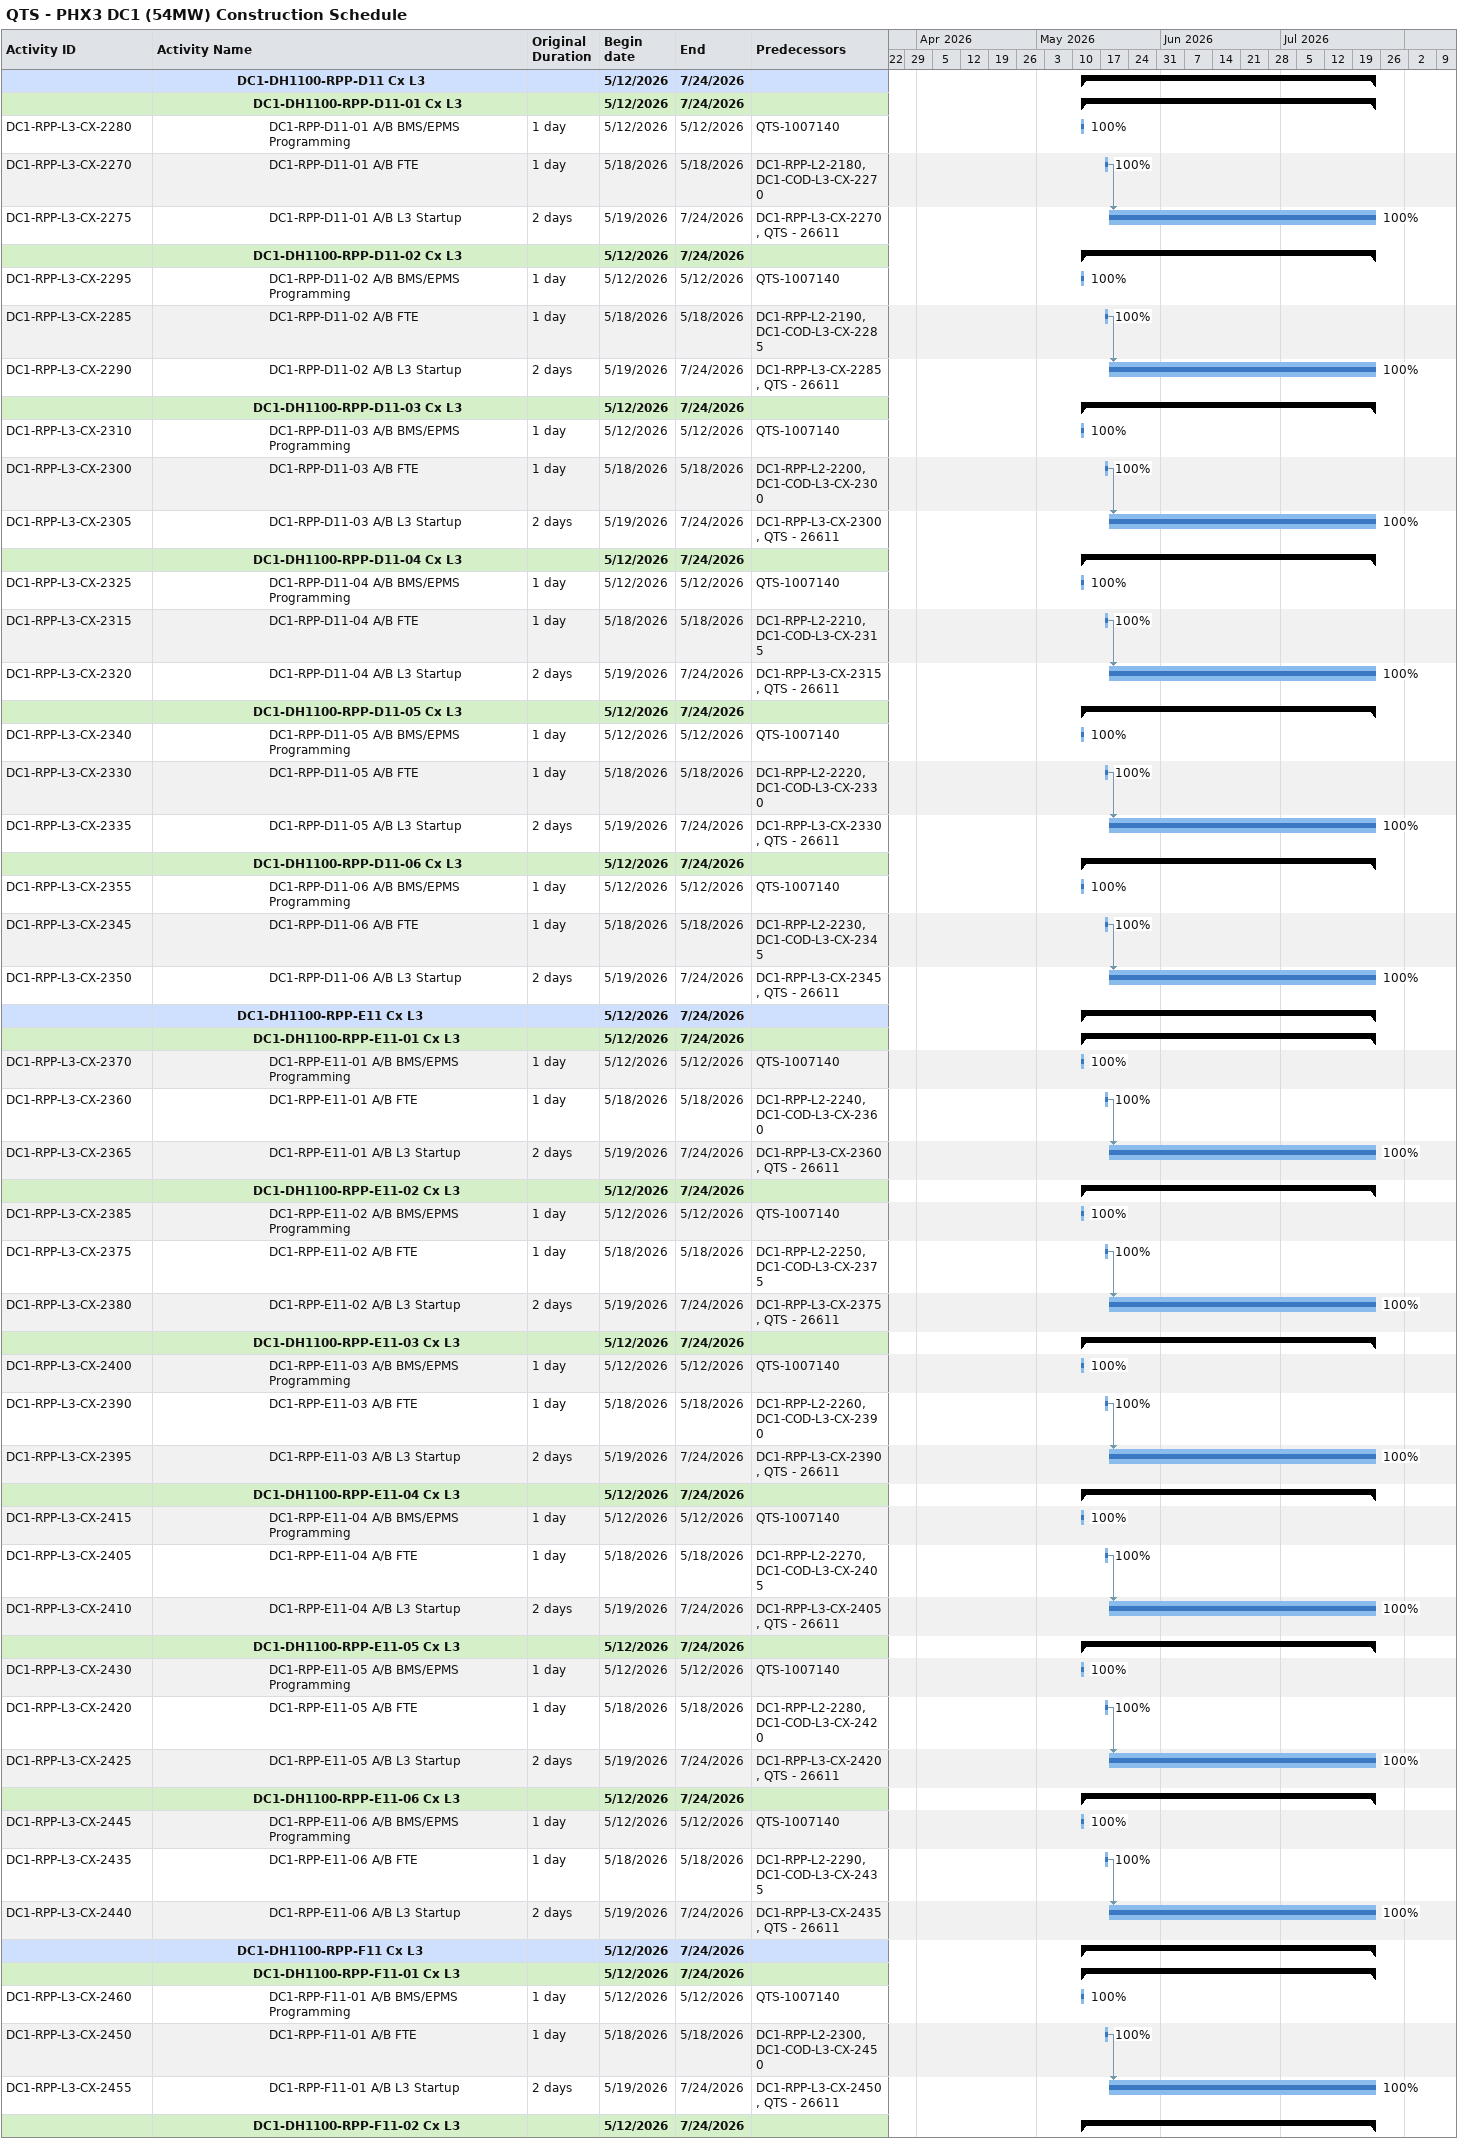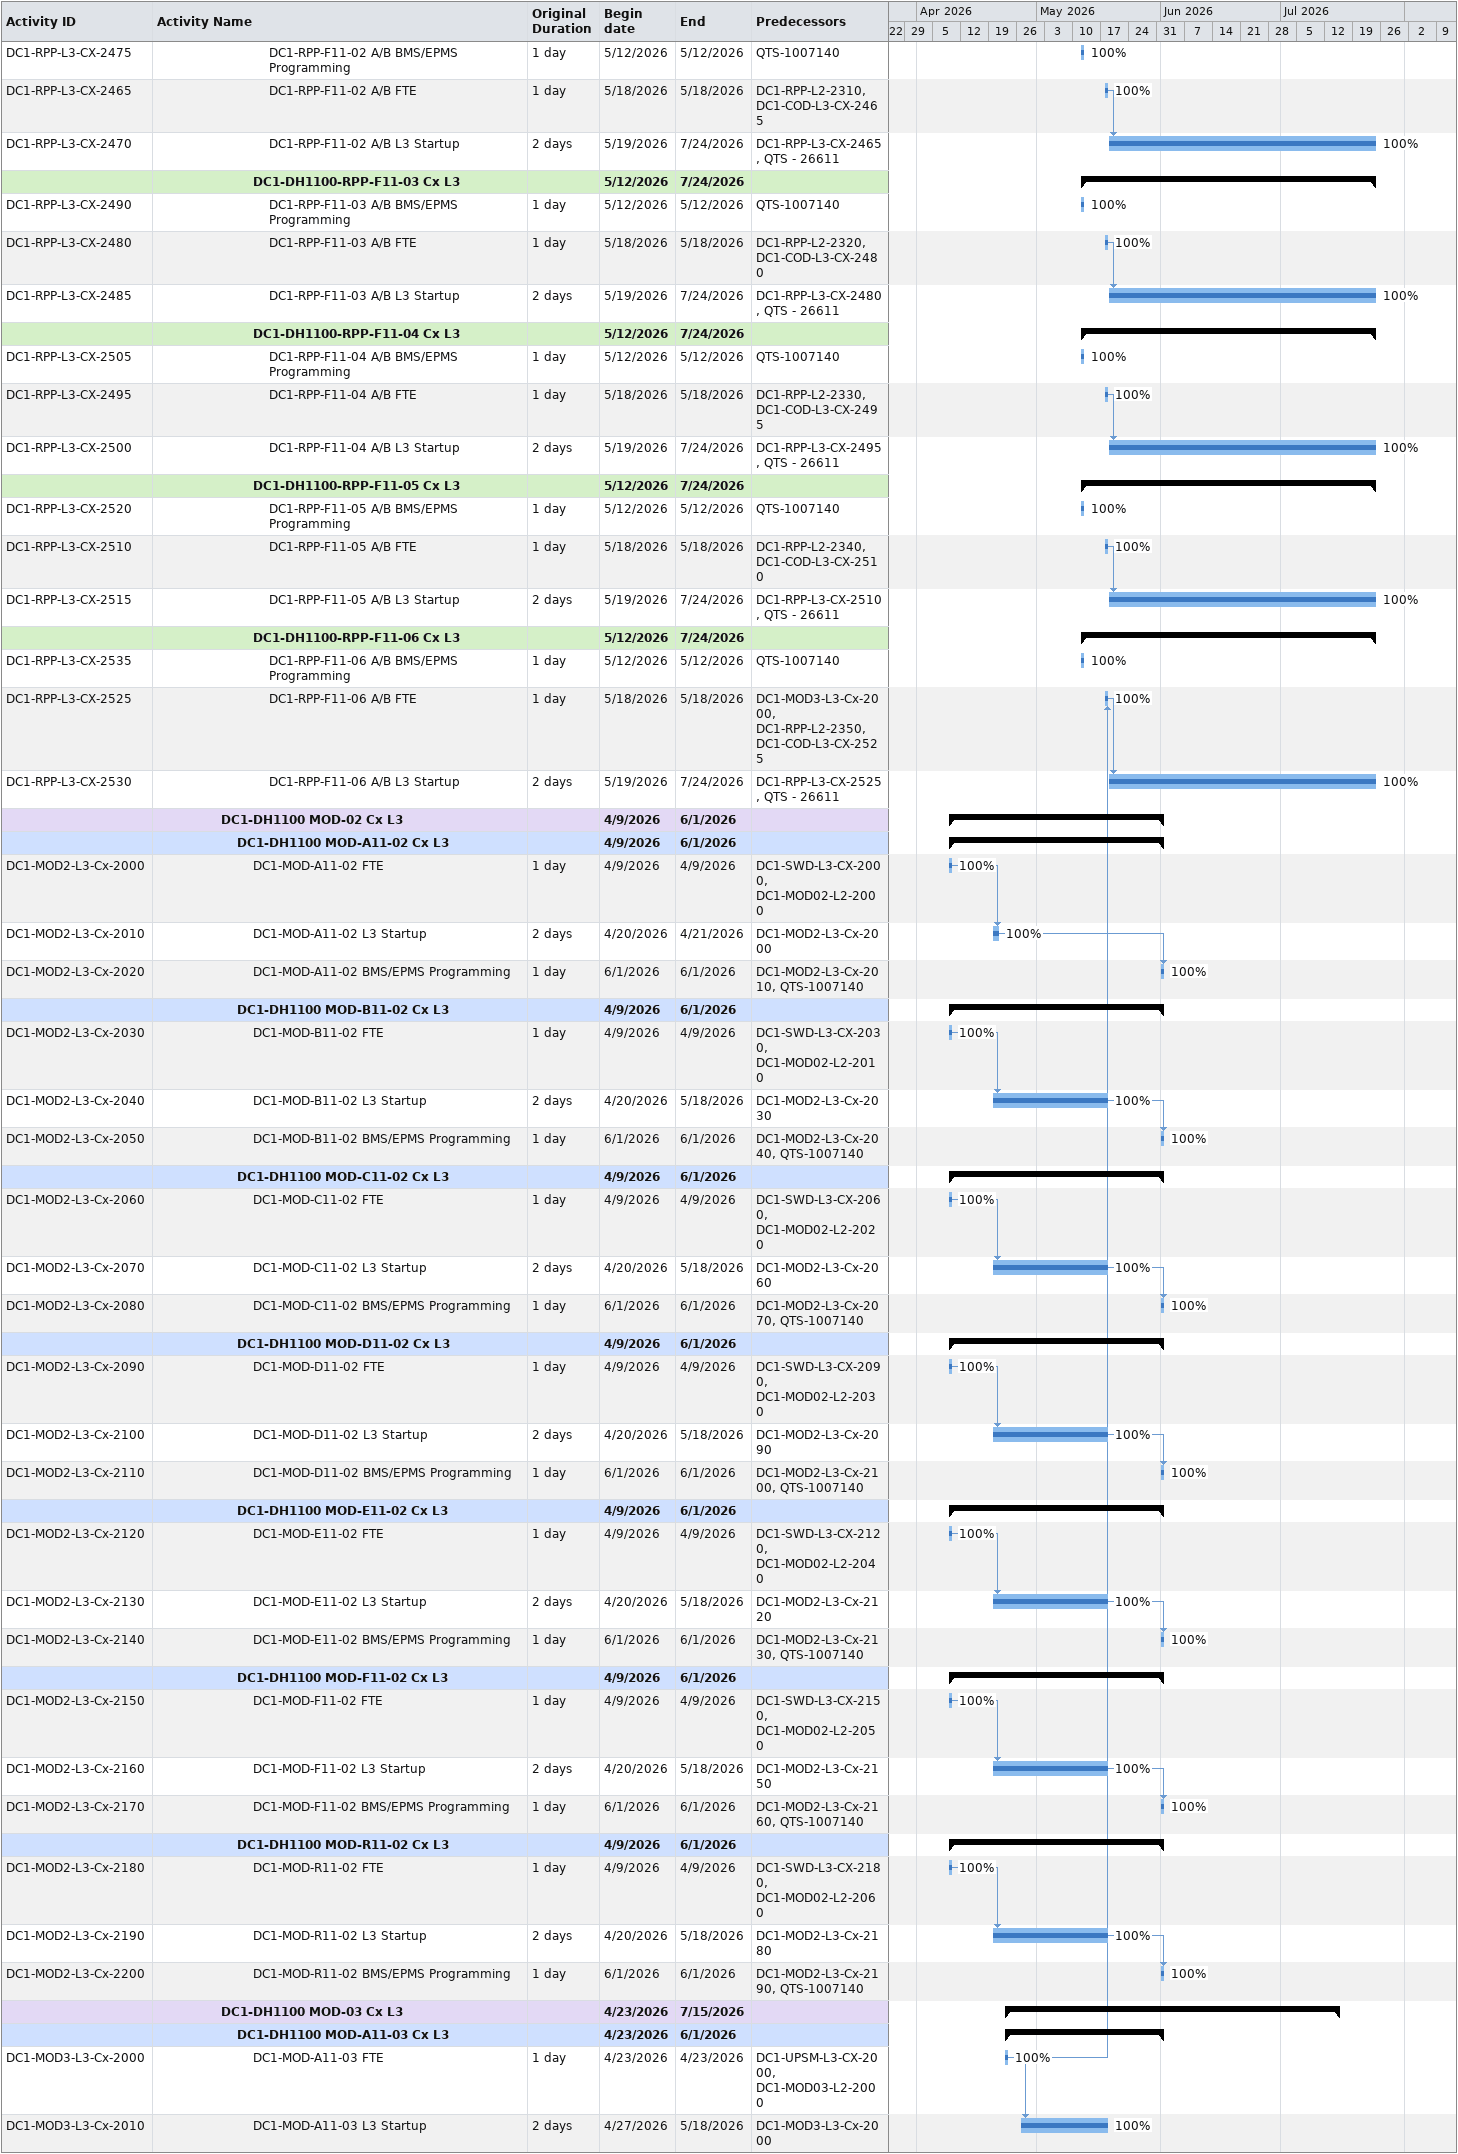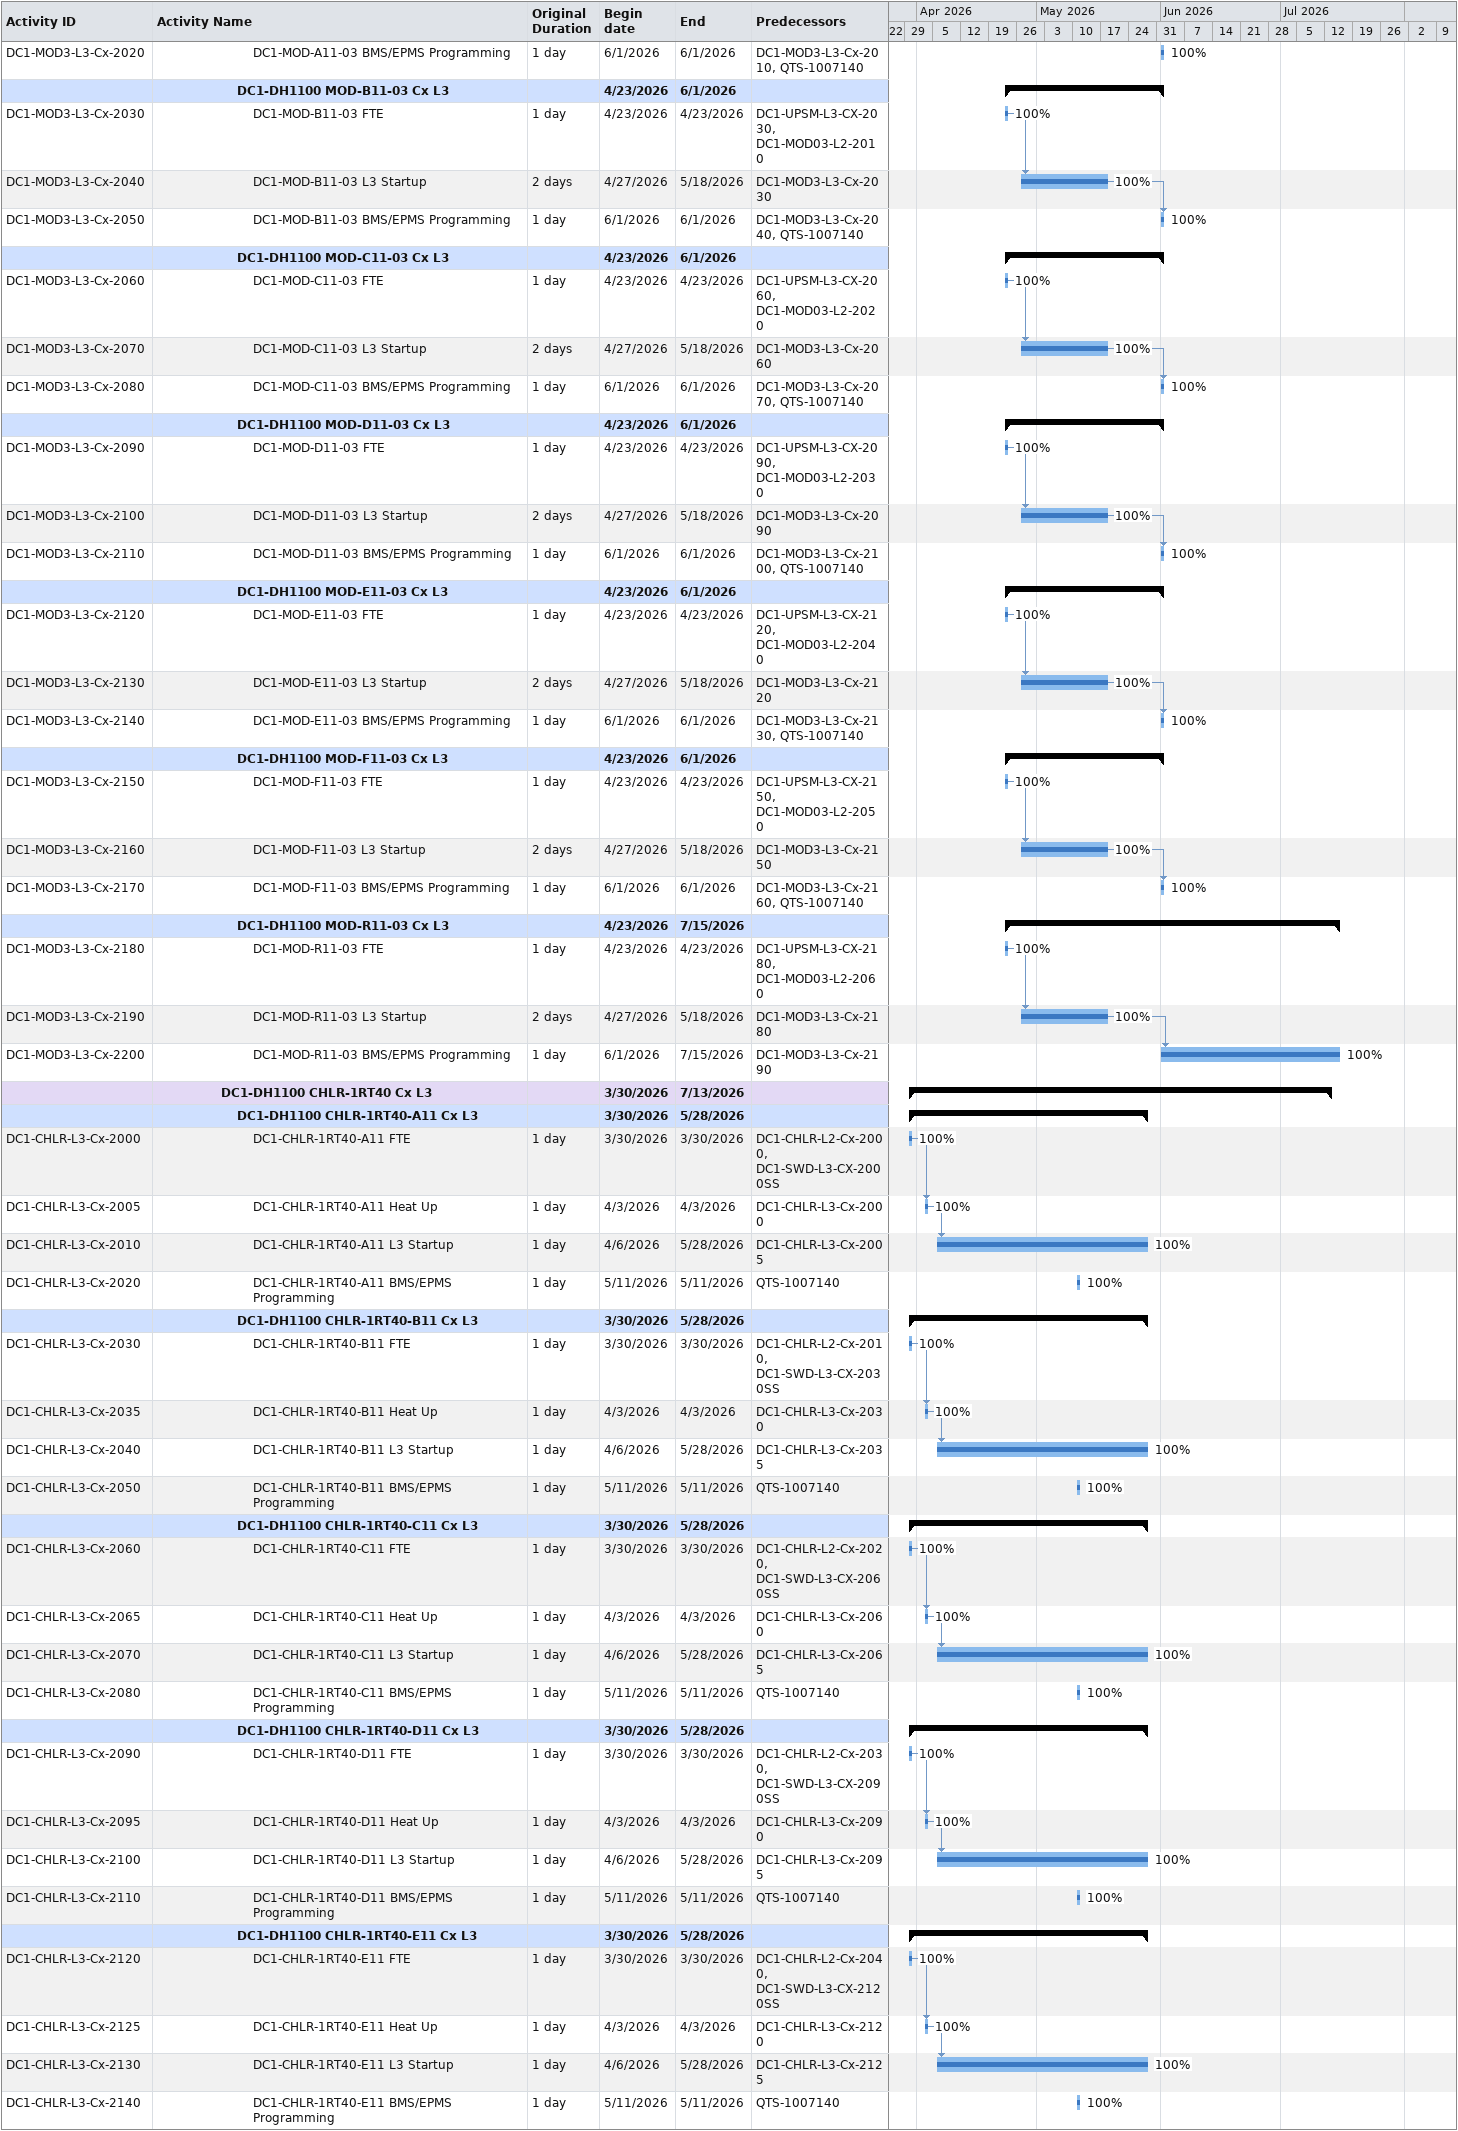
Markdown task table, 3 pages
QTS - PHX3 DC1 (54MW) Construction Schedule

| ID | Level | Task | Original duration | Start | Finish | Predecessors | % complete |
|---|---|---|---|---|---|---|---|
|  | 6 | **DC1-DH1100-RPP-D11 Cx L3** |  | 2026-05-12 | 2026-07-24 |  |  |
|  | 7 | **DC1-DH1100-RPP-D11-01 Cx L3** |  | 2026-05-12 | 2026-07-24 |  |  |
| DC1-RPP-L3-CX-2280 | 8 | DC1-RPP-D11-01 A/B BMS/EPMS Programming | 1d | 2026-05-12 | 2026-05-12 | QTS-1007140 | 100 |
| DC1-RPP-L3-CX-2270 | 8 | DC1-RPP-D11-01 A/B FTE | 1d | 2026-05-18 | 2026-05-18 | DC1-RPP-L2-2180, DC1-COD-L3-CX-2270 | 100 |
| DC1-RPP-L3-CX-2275 | 8 | DC1-RPP-D11-01 A/B L3 Startup | 2d | 2026-05-19 | 2026-07-24 | DC1-RPP-L3-CX-2270, QTS - 26611 | 100 |
|  | 7 | **DC1-DH1100-RPP-D11-02 Cx L3** |  | 2026-05-12 | 2026-07-24 |  |  |
| DC1-RPP-L3-CX-2295 | 8 | DC1-RPP-D11-02 A/B BMS/EPMS Programming | 1d | 2026-05-12 | 2026-05-12 | QTS-1007140 | 100 |
| DC1-RPP-L3-CX-2285 | 8 | DC1-RPP-D11-02 A/B FTE | 1d | 2026-05-18 | 2026-05-18 | DC1-RPP-L2-2190, DC1-COD-L3-CX-2285 | 100 |
| DC1-RPP-L3-CX-2290 | 8 | DC1-RPP-D11-02 A/B L3 Startup | 2d | 2026-05-19 | 2026-07-24 | DC1-RPP-L3-CX-2285, QTS - 26611 | 100 |
|  | 7 | **DC1-DH1100-RPP-D11-03 Cx L3** |  | 2026-05-12 | 2026-07-24 |  |  |
| DC1-RPP-L3-CX-2310 | 8 | DC1-RPP-D11-03 A/B BMS/EPMS Programming | 1d | 2026-05-12 | 2026-05-12 | QTS-1007140 | 100 |
| DC1-RPP-L3-CX-2300 | 8 | DC1-RPP-D11-03 A/B FTE | 1d | 2026-05-18 | 2026-05-18 | DC1-RPP-L2-2200, DC1-COD-L3-CX-2300 | 100 |
| DC1-RPP-L3-CX-2305 | 8 | DC1-RPP-D11-03 A/B L3 Startup | 2d | 2026-05-19 | 2026-07-24 | DC1-RPP-L3-CX-2300, QTS - 26611 | 100 |
|  | 7 | **DC1-DH1100-RPP-D11-04 Cx L3** |  | 2026-05-12 | 2026-07-24 |  |  |
| DC1-RPP-L3-CX-2325 | 8 | DC1-RPP-D11-04 A/B BMS/EPMS Programming | 1d | 2026-05-12 | 2026-05-12 | QTS-1007140 | 100 |
| DC1-RPP-L3-CX-2315 | 8 | DC1-RPP-D11-04 A/B FTE | 1d | 2026-05-18 | 2026-05-18 | DC1-RPP-L2-2210, DC1-COD-L3-CX-2315 | 100 |
| DC1-RPP-L3-CX-2320 | 8 | DC1-RPP-D11-04 A/B L3 Startup | 2d | 2026-05-19 | 2026-07-24 | DC1-RPP-L3-CX-2315, QTS - 26611 | 100 |
|  | 7 | **DC1-DH1100-RPP-D11-05 Cx L3** |  | 2026-05-12 | 2026-07-24 |  |  |
| DC1-RPP-L3-CX-2340 | 8 | DC1-RPP-D11-05 A/B BMS/EPMS Programming | 1d | 2026-05-12 | 2026-05-12 | QTS-1007140 | 100 |
| DC1-RPP-L3-CX-2330 | 8 | DC1-RPP-D11-05 A/B FTE | 1d | 2026-05-18 | 2026-05-18 | DC1-RPP-L2-2220, DC1-COD-L3-CX-2330 | 100 |
| DC1-RPP-L3-CX-2335 | 8 | DC1-RPP-D11-05 A/B L3 Startup | 2d | 2026-05-19 | 2026-07-24 | DC1-RPP-L3-CX-2330, QTS - 26611 | 100 |
|  | 7 | **DC1-DH1100-RPP-D11-06 Cx L3** |  | 2026-05-12 | 2026-07-24 |  |  |
| DC1-RPP-L3-CX-2355 | 8 | DC1-RPP-D11-06 A/B BMS/EPMS Programming | 1d | 2026-05-12 | 2026-05-12 | QTS-1007140 | 100 |
| DC1-RPP-L3-CX-2345 | 8 | DC1-RPP-D11-06 A/B FTE | 1d | 2026-05-18 | 2026-05-18 | DC1-RPP-L2-2230, DC1-COD-L3-CX-2345 | 100 |
| DC1-RPP-L3-CX-2350 | 8 | DC1-RPP-D11-06 A/B L3 Startup | 2d | 2026-05-19 | 2026-07-24 | DC1-RPP-L3-CX-2345, QTS - 26611 | 100 |
|  | 6 | **DC1-DH1100-RPP-E11 Cx L3** |  | 2026-05-12 | 2026-07-24 |  |  |
|  | 7 | **DC1-DH1100-RPP-E11-01 Cx L3** |  | 2026-05-12 | 2026-07-24 |  |  |
| DC1-RPP-L3-CX-2370 | 8 | DC1-RPP-E11-01 A/B BMS/EPMS Programming | 1d | 2026-05-12 | 2026-05-12 | QTS-1007140 | 100 |
| DC1-RPP-L3-CX-2360 | 8 | DC1-RPP-E11-01 A/B FTE | 1d | 2026-05-18 | 2026-05-18 | DC1-RPP-L2-2240, DC1-COD-L3-CX-2360 | 100 |
| DC1-RPP-L3-CX-2365 | 8 | DC1-RPP-E11-01 A/B L3 Startup | 2d | 2026-05-19 | 2026-07-24 | DC1-RPP-L3-CX-2360, QTS - 26611 | 100 |
|  | 7 | **DC1-DH1100-RPP-E11-02 Cx L3** |  | 2026-05-12 | 2026-07-24 |  |  |
| DC1-RPP-L3-CX-2385 | 8 | DC1-RPP-E11-02 A/B BMS/EPMS Programming | 1d | 2026-05-12 | 2026-05-12 | QTS-1007140 | 100 |
| DC1-RPP-L3-CX-2375 | 8 | DC1-RPP-E11-02 A/B FTE | 1d | 2026-05-18 | 2026-05-18 | DC1-RPP-L2-2250, DC1-COD-L3-CX-2375 | 100 |
| DC1-RPP-L3-CX-2380 | 8 | DC1-RPP-E11-02 A/B L3 Startup | 2d | 2026-05-19 | 2026-07-24 | DC1-RPP-L3-CX-2375, QTS - 26611 | 100 |
|  | 7 | **DC1-DH1100-RPP-E11-03 Cx L3** |  | 2026-05-12 | 2026-07-24 |  |  |
| DC1-RPP-L3-CX-2400 | 8 | DC1-RPP-E11-03 A/B BMS/EPMS Programming | 1d | 2026-05-12 | 2026-05-12 | QTS-1007140 | 100 |
| DC1-RPP-L3-CX-2390 | 8 | DC1-RPP-E11-03 A/B FTE | 1d | 2026-05-18 | 2026-05-18 | DC1-RPP-L2-2260, DC1-COD-L3-CX-2390 | 100 |
| DC1-RPP-L3-CX-2395 | 8 | DC1-RPP-E11-03 A/B L3 Startup | 2d | 2026-05-19 | 2026-07-24 | DC1-RPP-L3-CX-2390, QTS - 26611 | 100 |
|  | 7 | **DC1-DH1100-RPP-E11-04 Cx L3** |  | 2026-05-12 | 2026-07-24 |  |  |
| DC1-RPP-L3-CX-2415 | 8 | DC1-RPP-E11-04 A/B BMS/EPMS Programming | 1d | 2026-05-12 | 2026-05-12 | QTS-1007140 | 100 |
| DC1-RPP-L3-CX-2405 | 8 | DC1-RPP-E11-04 A/B FTE | 1d | 2026-05-18 | 2026-05-18 | DC1-RPP-L2-2270, DC1-COD-L3-CX-2405 | 100 |
| DC1-RPP-L3-CX-2410 | 8 | DC1-RPP-E11-04 A/B L3 Startup | 2d | 2026-05-19 | 2026-07-24 | DC1-RPP-L3-CX-2405, QTS - 26611 | 100 |
|  | 7 | **DC1-DH1100-RPP-E11-05 Cx L3** |  | 2026-05-12 | 2026-07-24 |  |  |
| DC1-RPP-L3-CX-2430 | 8 | DC1-RPP-E11-05 A/B BMS/EPMS Programming | 1d | 2026-05-12 | 2026-05-12 | QTS-1007140 | 100 |
| DC1-RPP-L3-CX-2420 | 8 | DC1-RPP-E11-05 A/B FTE | 1d | 2026-05-18 | 2026-05-18 | DC1-RPP-L2-2280, DC1-COD-L3-CX-2420 | 100 |
| DC1-RPP-L3-CX-2425 | 8 | DC1-RPP-E11-05 A/B L3 Startup | 2d | 2026-05-19 | 2026-07-24 | DC1-RPP-L3-CX-2420, QTS - 26611 | 100 |
|  | 7 | **DC1-DH1100-RPP-E11-06 Cx L3** |  | 2026-05-12 | 2026-07-24 |  |  |
| DC1-RPP-L3-CX-2445 | 8 | DC1-RPP-E11-06 A/B BMS/EPMS Programming | 1d | 2026-05-12 | 2026-05-12 | QTS-1007140 | 100 |
| DC1-RPP-L3-CX-2435 | 8 | DC1-RPP-E11-06 A/B FTE | 1d | 2026-05-18 | 2026-05-18 | DC1-RPP-L2-2290, DC1-COD-L3-CX-2435 | 100 |
| DC1-RPP-L3-CX-2440 | 8 | DC1-RPP-E11-06 A/B L3 Startup | 2d | 2026-05-19 | 2026-07-24 | DC1-RPP-L3-CX-2435, QTS - 26611 | 100 |
|  | 6 | **DC1-DH1100-RPP-F11 Cx L3** |  | 2026-05-12 | 2026-07-24 |  |  |
|  | 7 | **DC1-DH1100-RPP-F11-01 Cx L3** |  | 2026-05-12 | 2026-07-24 |  |  |
| DC1-RPP-L3-CX-2460 | 8 | DC1-RPP-F11-01 A/B BMS/EPMS Programming | 1d | 2026-05-12 | 2026-05-12 | QTS-1007140 | 100 |
| DC1-RPP-L3-CX-2450 | 8 | DC1-RPP-F11-01 A/B FTE | 1d | 2026-05-18 | 2026-05-18 | DC1-RPP-L2-2300, DC1-COD-L3-CX-2450 | 100 |
| DC1-RPP-L3-CX-2455 | 8 | DC1-RPP-F11-01 A/B L3 Startup | 2d | 2026-05-19 | 2026-07-24 | DC1-RPP-L3-CX-2450, QTS - 26611 | 100 |
|  | 7 | **DC1-DH1100-RPP-F11-02 Cx L3** |  | 2026-05-12 | 2026-07-24 |  |  |
| DC1-RPP-L3-CX-2475 | 8 | DC1-RPP-F11-02 A/B BMS/EPMS Programming | 1d | 2026-05-12 | 2026-05-12 | QTS-1007140 | 100 |
| DC1-RPP-L3-CX-2465 | 8 | DC1-RPP-F11-02 A/B FTE | 1d | 2026-05-18 | 2026-05-18 | DC1-RPP-L2-2310, DC1-COD-L3-CX-2465 | 100 |
| DC1-RPP-L3-CX-2470 | 8 | DC1-RPP-F11-02 A/B L3 Startup | 2d | 2026-05-19 | 2026-07-24 | DC1-RPP-L3-CX-2465, QTS - 26611 | 100 |
|  | 7 | **DC1-DH1100-RPP-F11-03 Cx L3** |  | 2026-05-12 | 2026-07-24 |  |  |
| DC1-RPP-L3-CX-2490 | 8 | DC1-RPP-F11-03 A/B BMS/EPMS Programming | 1d | 2026-05-12 | 2026-05-12 | QTS-1007140 | 100 |
| DC1-RPP-L3-CX-2480 | 8 | DC1-RPP-F11-03 A/B FTE | 1d | 2026-05-18 | 2026-05-18 | DC1-RPP-L2-2320, DC1-COD-L3-CX-2480 | 100 |
| DC1-RPP-L3-CX-2485 | 8 | DC1-RPP-F11-03 A/B L3 Startup | 2d | 2026-05-19 | 2026-07-24 | DC1-RPP-L3-CX-2480, QTS - 26611 | 100 |
|  | 7 | **DC1-DH1100-RPP-F11-04 Cx L3** |  | 2026-05-12 | 2026-07-24 |  |  |
| DC1-RPP-L3-CX-2505 | 8 | DC1-RPP-F11-04 A/B BMS/EPMS Programming | 1d | 2026-05-12 | 2026-05-12 | QTS-1007140 | 100 |
| DC1-RPP-L3-CX-2495 | 8 | DC1-RPP-F11-04 A/B FTE | 1d | 2026-05-18 | 2026-05-18 | DC1-RPP-L2-2330, DC1-COD-L3-CX-2495 | 100 |
| DC1-RPP-L3-CX-2500 | 8 | DC1-RPP-F11-04 A/B L3 Startup | 2d | 2026-05-19 | 2026-07-24 | DC1-RPP-L3-CX-2495, QTS - 26611 | 100 |
|  | 7 | **DC1-DH1100-RPP-F11-05 Cx L3** |  | 2026-05-12 | 2026-07-24 |  |  |
| DC1-RPP-L3-CX-2520 | 8 | DC1-RPP-F11-05 A/B BMS/EPMS Programming | 1d | 2026-05-12 | 2026-05-12 | QTS-1007140 | 100 |
| DC1-RPP-L3-CX-2510 | 8 | DC1-RPP-F11-05 A/B FTE | 1d | 2026-05-18 | 2026-05-18 | DC1-RPP-L2-2340, DC1-COD-L3-CX-2510 | 100 |
| DC1-RPP-L3-CX-2515 | 8 | DC1-RPP-F11-05 A/B L3 Startup | 2d | 2026-05-19 | 2026-07-24 | DC1-RPP-L3-CX-2510, QTS - 26611 | 100 |
|  | 7 | **DC1-DH1100-RPP-F11-06 Cx L3** |  | 2026-05-12 | 2026-07-24 |  |  |
| DC1-RPP-L3-CX-2535 | 8 | DC1-RPP-F11-06 A/B BMS/EPMS Programming | 1d | 2026-05-12 | 2026-05-12 | QTS-1007140 | 100 |
| DC1-RPP-L3-CX-2525 | 8 | DC1-RPP-F11-06 A/B FTE | 1d | 2026-05-18 | 2026-05-18 | DC1-MOD3-L3-Cx-2000, DC1-RPP-L2-2350, DC1-COD-L3-CX-2525 | 100 |
| DC1-RPP-L3-CX-2530 | 8 | DC1-RPP-F11-06 A/B L3 Startup | 2d | 2026-05-19 | 2026-07-24 | DC1-RPP-L3-CX-2525, QTS - 26611 | 100 |
|  | 5 | **DC1-DH1100 MOD-02 Cx L3** |  | 2026-04-09 | 2026-06-01 |  |  |
|  | 6 | **DC1-DH1100 MOD-A11-02 Cx L3** |  | 2026-04-09 | 2026-06-01 |  |  |
| DC1-MOD2-L3-Cx-2000 | 7 | DC1-MOD-A11-02 FTE | 1d | 2026-04-09 | 2026-04-09 | DC1-SWD-L3-CX-2000, DC1-MOD02-L2-2000 | 100 |
| DC1-MOD2-L3-Cx-2010 | 7 | DC1-MOD-A11-02 L3 Startup | 2d | 2026-04-20 | 2026-04-21 | DC1-MOD2-L3-Cx-2000 | 100 |
| DC1-MOD2-L3-Cx-2020 | 7 | DC1-MOD-A11-02 BMS/EPMS Programming | 1d | 2026-06-01 | 2026-06-01 | DC1-MOD2-L3-Cx-2010, QTS-1007140 | 100 |
|  | 6 | **DC1-DH1100 MOD-B11-02 Cx L3** |  | 2026-04-09 | 2026-06-01 |  |  |
| DC1-MOD2-L3-Cx-2030 | 7 | DC1-MOD-B11-02 FTE | 1d | 2026-04-09 | 2026-04-09 | DC1-SWD-L3-CX-2030, DC1-MOD02-L2-2010 | 100 |
| DC1-MOD2-L3-Cx-2040 | 7 | DC1-MOD-B11-02 L3 Startup | 2d | 2026-04-20 | 2026-05-18 | DC1-MOD2-L3-Cx-2030 | 100 |
| DC1-MOD2-L3-Cx-2050 | 7 | DC1-MOD-B11-02 BMS/EPMS Programming | 1d | 2026-06-01 | 2026-06-01 | DC1-MOD2-L3-Cx-2040, QTS-1007140 | 100 |
|  | 6 | **DC1-DH1100 MOD-C11-02 Cx L3** |  | 2026-04-09 | 2026-06-01 |  |  |
| DC1-MOD2-L3-Cx-2060 | 7 | DC1-MOD-C11-02 FTE | 1d | 2026-04-09 | 2026-04-09 | DC1-SWD-L3-CX-2060, DC1-MOD02-L2-2020 | 100 |
| DC1-MOD2-L3-Cx-2070 | 7 | DC1-MOD-C11-02 L3 Startup | 2d | 2026-04-20 | 2026-05-18 | DC1-MOD2-L3-Cx-2060 | 100 |
| DC1-MOD2-L3-Cx-2080 | 7 | DC1-MOD-C11-02 BMS/EPMS Programming | 1d | 2026-06-01 | 2026-06-01 | DC1-MOD2-L3-Cx-2070, QTS-1007140 | 100 |
|  | 6 | **DC1-DH1100 MOD-D11-02 Cx L3** |  | 2026-04-09 | 2026-06-01 |  |  |
| DC1-MOD2-L3-Cx-2090 | 7 | DC1-MOD-D11-02 FTE | 1d | 2026-04-09 | 2026-04-09 | DC1-SWD-L3-CX-2090, DC1-MOD02-L2-2030 | 100 |
| DC1-MOD2-L3-Cx-2100 | 7 | DC1-MOD-D11-02 L3 Startup | 2d | 2026-04-20 | 2026-05-18 | DC1-MOD2-L3-Cx-2090 | 100 |
| DC1-MOD2-L3-Cx-2110 | 7 | DC1-MOD-D11-02 BMS/EPMS Programming | 1d | 2026-06-01 | 2026-06-01 | DC1-MOD2-L3-Cx-2100, QTS-1007140 | 100 |
|  | 6 | **DC1-DH1100 MOD-E11-02 Cx L3** |  | 2026-04-09 | 2026-06-01 |  |  |
| DC1-MOD2-L3-Cx-2120 | 7 | DC1-MOD-E11-02 FTE | 1d | 2026-04-09 | 2026-04-09 | DC1-SWD-L3-CX-2120, DC1-MOD02-L2-2040 | 100 |
| DC1-MOD2-L3-Cx-2130 | 7 | DC1-MOD-E11-02 L3 Startup | 2d | 2026-04-20 | 2026-05-18 | DC1-MOD2-L3-Cx-2120 | 100 |
| DC1-MOD2-L3-Cx-2140 | 7 | DC1-MOD-E11-02 BMS/EPMS Programming | 1d | 2026-06-01 | 2026-06-01 | DC1-MOD2-L3-Cx-2130, QTS-1007140 | 100 |
|  | 6 | **DC1-DH1100 MOD-F11-02 Cx L3** |  | 2026-04-09 | 2026-06-01 |  |  |
| DC1-MOD2-L3-Cx-2150 | 7 | DC1-MOD-F11-02 FTE | 1d | 2026-04-09 | 2026-04-09 | DC1-SWD-L3-CX-2150, DC1-MOD02-L2-2050 | 100 |
| DC1-MOD2-L3-Cx-2160 | 7 | DC1-MOD-F11-02 L3 Startup | 2d | 2026-04-20 | 2026-05-18 | DC1-MOD2-L3-Cx-2150 | 100 |
| DC1-MOD2-L3-Cx-2170 | 7 | DC1-MOD-F11-02 BMS/EPMS Programming | 1d | 2026-06-01 | 2026-06-01 | DC1-MOD2-L3-Cx-2160, QTS-1007140 | 100 |
|  | 6 | **DC1-DH1100 MOD-R11-02 Cx L3** |  | 2026-04-09 | 2026-06-01 |  |  |
| DC1-MOD2-L3-Cx-2180 | 7 | DC1-MOD-R11-02 FTE | 1d | 2026-04-09 | 2026-04-09 | DC1-SWD-L3-CX-2180, DC1-MOD02-L2-2060 | 100 |
| DC1-MOD2-L3-Cx-2190 | 7 | DC1-MOD-R11-02 L3 Startup | 2d | 2026-04-20 | 2026-05-18 | DC1-MOD2-L3-Cx-2180 | 100 |
| DC1-MOD2-L3-Cx-2200 | 7 | DC1-MOD-R11-02 BMS/EPMS Programming | 1d | 2026-06-01 | 2026-06-01 | DC1-MOD2-L3-Cx-2190, QTS-1007140 | 100 |
|  | 5 | **DC1-DH1100 MOD-03 Cx L3** |  | 2026-04-23 | 2026-07-15 |  |  |
|  | 6 | **DC1-DH1100 MOD-A11-03 Cx L3** |  | 2026-04-23 | 2026-06-01 |  |  |
| DC1-MOD3-L3-Cx-2000 | 7 | DC1-MOD-A11-03 FTE | 1d | 2026-04-23 | 2026-04-23 | DC1-UPSM-L3-CX-2000, DC1-MOD03-L2-2000 | 100 |
| DC1-MOD3-L3-Cx-2010 | 7 | DC1-MOD-A11-03 L3 Startup | 2d | 2026-04-27 | 2026-05-18 | DC1-MOD3-L3-Cx-2000 | 100 |
| DC1-MOD3-L3-Cx-2020 | 7 | DC1-MOD-A11-03 BMS/EPMS Programming | 1d | 2026-06-01 | 2026-06-01 | DC1-MOD3-L3-Cx-2010, QTS-1007140 | 100 |
|  | 6 | **DC1-DH1100 MOD-B11-03 Cx L3** |  | 2026-04-23 | 2026-06-01 |  |  |
| DC1-MOD3-L3-Cx-2030 | 7 | DC1-MOD-B11-03 FTE | 1d | 2026-04-23 | 2026-04-23 | DC1-UPSM-L3-CX-2030, DC1-MOD03-L2-2010 | 100 |
| DC1-MOD3-L3-Cx-2040 | 7 | DC1-MOD-B11-03 L3 Startup | 2d | 2026-04-27 | 2026-05-18 | DC1-MOD3-L3-Cx-2030 | 100 |
| DC1-MOD3-L3-Cx-2050 | 7 | DC1-MOD-B11-03 BMS/EPMS Programming | 1d | 2026-06-01 | 2026-06-01 | DC1-MOD3-L3-Cx-2040, QTS-1007140 | 100 |
|  | 6 | **DC1-DH1100 MOD-C11-03 Cx L3** |  | 2026-04-23 | 2026-06-01 |  |  |
| DC1-MOD3-L3-Cx-2060 | 7 | DC1-MOD-C11-03 FTE | 1d | 2026-04-23 | 2026-04-23 | DC1-UPSM-L3-CX-2060, DC1-MOD03-L2-2020 | 100 |
| DC1-MOD3-L3-Cx-2070 | 7 | DC1-MOD-C11-03 L3 Startup | 2d | 2026-04-27 | 2026-05-18 | DC1-MOD3-L3-Cx-2060 | 100 |
| DC1-MOD3-L3-Cx-2080 | 7 | DC1-MOD-C11-03 BMS/EPMS Programming | 1d | 2026-06-01 | 2026-06-01 | DC1-MOD3-L3-Cx-2070, QTS-1007140 | 100 |
|  | 6 | **DC1-DH1100 MOD-D11-03 Cx L3** |  | 2026-04-23 | 2026-06-01 |  |  |
| DC1-MOD3-L3-Cx-2090 | 7 | DC1-MOD-D11-03 FTE | 1d | 2026-04-23 | 2026-04-23 | DC1-UPSM-L3-CX-2090, DC1-MOD03-L2-2030 | 100 |
| DC1-MOD3-L3-Cx-2100 | 7 | DC1-MOD-D11-03 L3 Startup | 2d | 2026-04-27 | 2026-05-18 | DC1-MOD3-L3-Cx-2090 | 100 |
| DC1-MOD3-L3-Cx-2110 | 7 | DC1-MOD-D11-03 BMS/EPMS Programming | 1d | 2026-06-01 | 2026-06-01 | DC1-MOD3-L3-Cx-2100, QTS-1007140 | 100 |
|  | 6 | **DC1-DH1100 MOD-E11-03 Cx L3** |  | 2026-04-23 | 2026-06-01 |  |  |
| DC1-MOD3-L3-Cx-2120 | 7 | DC1-MOD-E11-03 FTE | 1d | 2026-04-23 | 2026-04-23 | DC1-UPSM-L3-CX-2120, DC1-MOD03-L2-2040 | 100 |
| DC1-MOD3-L3-Cx-2130 | 7 | DC1-MOD-E11-03 L3 Startup | 2d | 2026-04-27 | 2026-05-18 | DC1-MOD3-L3-Cx-2120 | 100 |
| DC1-MOD3-L3-Cx-2140 | 7 | DC1-MOD-E11-03 BMS/EPMS Programming | 1d | 2026-06-01 | 2026-06-01 | DC1-MOD3-L3-Cx-2130, QTS-1007140 | 100 |
|  | 6 | **DC1-DH1100 MOD-F11-03 Cx L3** |  | 2026-04-23 | 2026-06-01 |  |  |
| DC1-MOD3-L3-Cx-2150 | 7 | DC1-MOD-F11-03 FTE | 1d | 2026-04-23 | 2026-04-23 | DC1-UPSM-L3-CX-2150, DC1-MOD03-L2-2050 | 100 |
| DC1-MOD3-L3-Cx-2160 | 7 | DC1-MOD-F11-03 L3 Startup | 2d | 2026-04-27 | 2026-05-18 | DC1-MOD3-L3-Cx-2150 | 100 |
| DC1-MOD3-L3-Cx-2170 | 7 | DC1-MOD-F11-03 BMS/EPMS Programming | 1d | 2026-06-01 | 2026-06-01 | DC1-MOD3-L3-Cx-2160, QTS-1007140 | 100 |
|  | 6 | **DC1-DH1100 MOD-R11-03 Cx L3** |  | 2026-04-23 | 2026-07-15 |  |  |
| DC1-MOD3-L3-Cx-2180 | 7 | DC1-MOD-R11-03 FTE | 1d | 2026-04-23 | 2026-04-23 | DC1-UPSM-L3-CX-2180, DC1-MOD03-L2-2060 | 100 |
| DC1-MOD3-L3-Cx-2190 | 7 | DC1-MOD-R11-03 L3 Startup | 2d | 2026-04-27 | 2026-05-18 | DC1-MOD3-L3-Cx-2180 | 100 |
| DC1-MOD3-L3-Cx-2200 | 7 | DC1-MOD-R11-03 BMS/EPMS Programming | 1d | 2026-06-01 | 2026-07-15 | DC1-MOD3-L3-Cx-2190 | 100 |
|  | 5 | **DC1-DH1100 CHLR-1RT40 Cx L3** |  | 2026-03-30 | 2026-07-13 |  |  |
|  | 6 | **DC1-DH1100 CHLR-1RT40-A11 Cx L3** |  | 2026-03-30 | 2026-05-28 |  |  |
| DC1-CHLR-L3-Cx-2000 | 7 | DC1-CHLR-1RT40-A11 FTE | 1d | 2026-03-30 | 2026-03-30 | DC1-CHLR-L2-Cx-2000, DC1-SWD-L3-CX-2000SS | 100 |
| DC1-CHLR-L3-Cx-2005 | 7 | DC1-CHLR-1RT40-A11 Heat Up | 1d | 2026-04-03 | 2026-04-03 | DC1-CHLR-L3-Cx-2000 | 100 |
| DC1-CHLR-L3-Cx-2010 | 7 | DC1-CHLR-1RT40-A11 L3 Startup | 1d | 2026-04-06 | 2026-05-28 | DC1-CHLR-L3-Cx-2005 | 100 |
| DC1-CHLR-L3-Cx-2020 | 7 | DC1-CHLR-1RT40-A11 BMS/EPMS Programming | 1d | 2026-05-11 | 2026-05-11 | QTS-1007140 | 100 |
|  | 6 | **DC1-DH1100 CHLR-1RT40-B11 Cx L3** |  | 2026-03-30 | 2026-05-28 |  |  |
| DC1-CHLR-L3-Cx-2030 | 7 | DC1-CHLR-1RT40-B11 FTE | 1d | 2026-03-30 | 2026-03-30 | DC1-CHLR-L2-Cx-2010, DC1-SWD-L3-CX-2030SS | 100 |
| DC1-CHLR-L3-Cx-2035 | 7 | DC1-CHLR-1RT40-B11 Heat Up | 1d | 2026-04-03 | 2026-04-03 | DC1-CHLR-L3-Cx-2030 | 100 |
| DC1-CHLR-L3-Cx-2040 | 7 | DC1-CHLR-1RT40-B11 L3 Startup | 1d | 2026-04-06 | 2026-05-28 | DC1-CHLR-L3-Cx-2035 | 100 |
| DC1-CHLR-L3-Cx-2050 | 7 | DC1-CHLR-1RT40-B11 BMS/EPMS Programming | 1d | 2026-05-11 | 2026-05-11 | QTS-1007140 | 100 |
|  | 6 | **DC1-DH1100 CHLR-1RT40-C11 Cx L3** |  | 2026-03-30 | 2026-05-28 |  |  |
| DC1-CHLR-L3-Cx-2060 | 7 | DC1-CHLR-1RT40-C11 FTE | 1d | 2026-03-30 | 2026-03-30 | DC1-CHLR-L2-Cx-2020, DC1-SWD-L3-CX-2060SS | 100 |
| DC1-CHLR-L3-Cx-2065 | 7 | DC1-CHLR-1RT40-C11 Heat Up | 1d | 2026-04-03 | 2026-04-03 | DC1-CHLR-L3-Cx-2060 | 100 |
| DC1-CHLR-L3-Cx-2070 | 7 | DC1-CHLR-1RT40-C11 L3 Startup | 1d | 2026-04-06 | 2026-05-28 | DC1-CHLR-L3-Cx-2065 | 100 |
| DC1-CHLR-L3-Cx-2080 | 7 | DC1-CHLR-1RT40-C11 BMS/EPMS Programming | 1d | 2026-05-11 | 2026-05-11 | QTS-1007140 | 100 |
|  | 6 | **DC1-DH1100 CHLR-1RT40-D11 Cx L3** |  | 2026-03-30 | 2026-05-28 |  |  |
| DC1-CHLR-L3-Cx-2090 | 7 | DC1-CHLR-1RT40-D11 FTE | 1d | 2026-03-30 | 2026-03-30 | DC1-CHLR-L2-Cx-2030, DC1-SWD-L3-CX-2090SS | 100 |
| DC1-CHLR-L3-Cx-2095 | 7 | DC1-CHLR-1RT40-D11 Heat Up | 1d | 2026-04-03 | 2026-04-03 | DC1-CHLR-L3-Cx-2090 | 100 |
| DC1-CHLR-L3-Cx-2100 | 7 | DC1-CHLR-1RT40-D11 L3 Startup | 1d | 2026-04-06 | 2026-05-28 | DC1-CHLR-L3-Cx-2095 | 100 |
| DC1-CHLR-L3-Cx-2110 | 7 | DC1-CHLR-1RT40-D11 BMS/EPMS Programming | 1d | 2026-05-11 | 2026-05-11 | QTS-1007140 | 100 |
|  | 6 | **DC1-DH1100 CHLR-1RT40-E11 Cx L3** |  | 2026-03-30 | 2026-05-28 |  |  |
| DC1-CHLR-L3-Cx-2120 | 7 | DC1-CHLR-1RT40-E11 FTE | 1d | 2026-03-30 | 2026-03-30 | DC1-CHLR-L2-Cx-2040, DC1-SWD-L3-CX-2120SS | 100 |
| DC1-CHLR-L3-Cx-2125 | 7 | DC1-CHLR-1RT40-E11 Heat Up | 1d | 2026-04-03 | 2026-04-03 | DC1-CHLR-L3-Cx-2120 | 100 |
| DC1-CHLR-L3-Cx-2130 | 7 | DC1-CHLR-1RT40-E11 L3 Startup | 1d | 2026-04-06 | 2026-05-28 | DC1-CHLR-L3-Cx-2125 | 100 |
| DC1-CHLR-L3-Cx-2140 | 7 | DC1-CHLR-1RT40-E11 BMS/EPMS Programming | 1d | 2026-05-11 | 2026-05-11 | QTS-1007140 | 100 |
